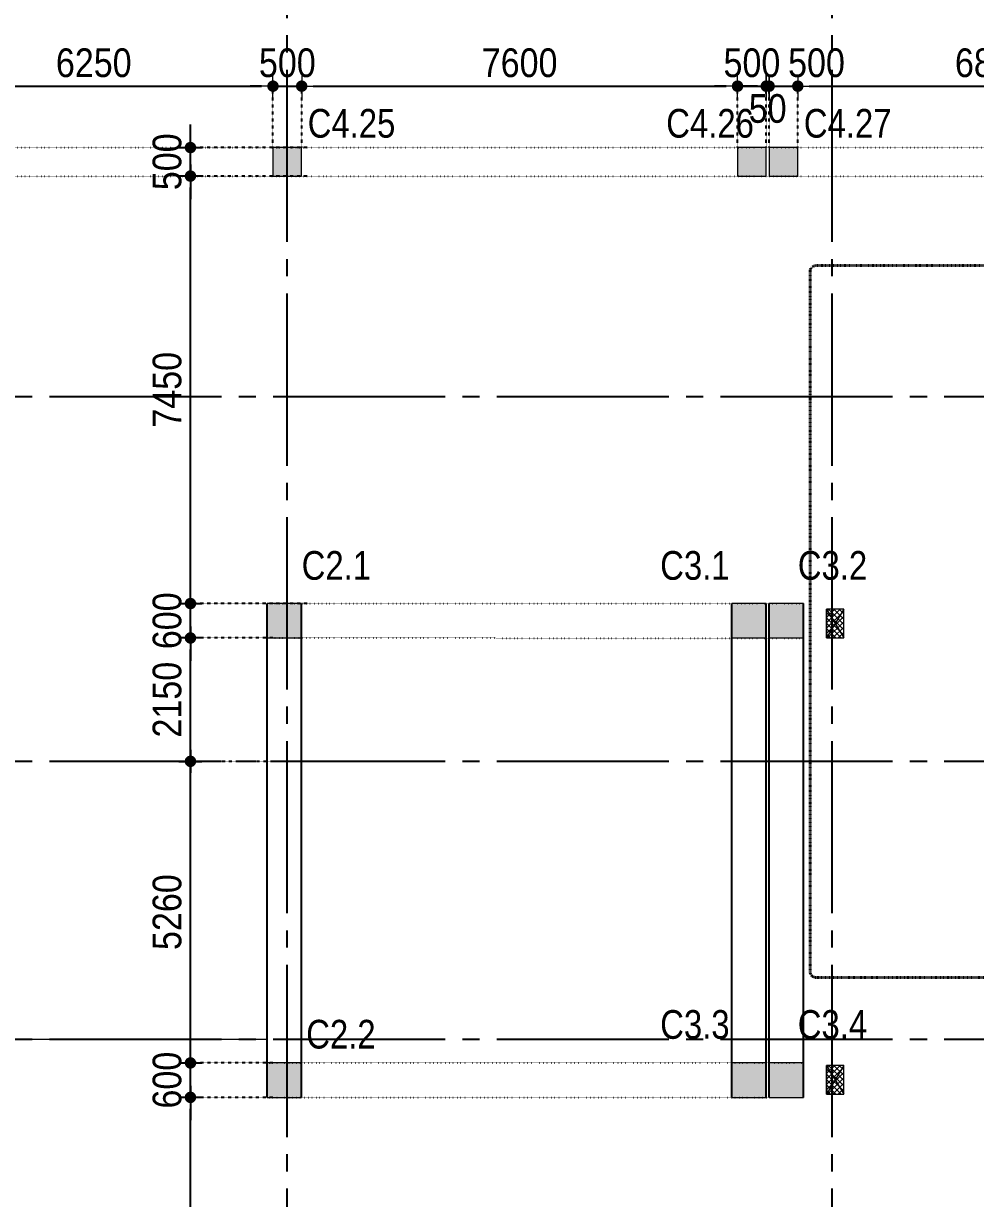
# Model space of a CAD drawing. Header units: millimetres. Extents: x -3973692 to -2843767, y 592734 to 838475.
# Drawn here: x -3891945 to -3875347, y 748262 to 768740 of the extents above; entities that cross this region are included whole.
import ezdxf
from ezdxf.enums import TextEntityAlignment as Align

# ---------------------------------------------------------------- set-up
doc = ezdxf.new("R2010")
doc.units = ezdxf.units.MM
doc.header["$MEASUREMENT"] = 0
doc.header["$PDMODE"] = 3
doc.header["$PDSIZE"] = -20
for name, pattern in [('CHG_XX_Luoi truc$0$MB_Luoi truc$0$Center101', [13, 10, -1, 1, -1]), ('DIVIDE2', [15.875, 6.35, -3.175, 0, -3.175, 0, -3.175]), ('DOT2', [0.125, 0, -0.125]), ('HIDDEN5', [2.8375, 1.25, -1.5875])]:
    doc.linetypes.add(name, pattern=pattern)
doc.layers.get('0').update_dxf_attribs({"lineweight": 9})
doc.layers.get('Defpoints').update_dxf_attribs({"color": 10, "lineweight": 0})
for name, color, linetype, lineweight in [("'S_General_Dim_1", 1, 'Continuous', 18), ("'S_General_Divide_3 Intermediate", 3, 'DIVIDE2', 40), ('CHG_XX_Cot_Ham 2$0$NS-Pier-H2', 150, 'Continuous', 13), ('KTH', 154, 'Continuous', 9), ('TEXT', 7, 'Continuous', 15)]:
    doc.layers.add(name, color=color, linetype=linetype, lineweight=lineweight)
for name, color, linetype, lineweight, plot in [('CHG_XX_Cot_Ham 2$0$NS-Column-H2', 90, 'Continuous', 13, False), ('CHG_XX_Cot_Ham 2$0$NS-Column-H2 @ 1', 90, 'Continuous', 13, False), ('CHG_XX_Cot_Ham 2$0$NS-Column-H2 @ 150 VP1', 90, 'Continuous', 13, False), ('CHG_XX_Cot_Ham 2$0$NS-Column-H2 @ 150 VP2', 90, 'Continuous', 13, False), ('CHG_XX_Cot_Ham 2$0$NS-Column-H2 @ 150 VP3', 90, 'Continuous', 13, False), ('CHG_XX_Cot_Ham 2$0$NS-Column-H2 @ 150 VP4', 90, 'Continuous', 13, False), ('CHG_XX_Cot_Ham 2$0$NS-Column-H2 @ 150 VP5', 90, 'Continuous', 13, False), ('CHG_XX_Cot_Ham 2$0$NS-Column-H2 @ 150 VP6', 90, 'Continuous', 13, False), ('CHG_XX_Cot_Ham 2$0$NS-Column-H2 @ 150 VP7', 90, 'Continuous', 13, False), ('CHG_XX_Cot_Ham 2$0$NS-Column-H2 @ 150 VP8', 90, 'Continuous', 13, False), ('CHG_XX_Cot_Ham 2$0$NS-Column-H2 @ 150 VP9', 90, 'Continuous', 13, False), ('CHG_XX_Cot_Ham 2$0$NS-Column-H2 @ 150 VPModel', 90, 'Continuous', 13, False)]:
    doc.layers.add(name, color=color, linetype=linetype, lineweight=lineweight, plot=plot)
for name, color, linetype in [('CHG_XX_Luoi truc$0$Grid', 34, 'Continuous'), ('CHG_XX_Luoi truc$0$Grid Line', 251, 'CHG_XX_Luoi truc$0$MB_Luoi truc$0$Center101'), ('dim', 1, 'Continuous')]:
    doc.layers.add(name, color=color, linetype=linetype)
doc.styles.add('arial', font='arial.ttf', dxfattribs={"width": 0.85})
doc.styles.add('CHG_XX_Luoi truc$0$MB_Luoi truc$0$Grid A-F$0$VNI-HelveCB', font='')
doc.styles.add('TTP-HelCon', font='')
doc.styles.get('CHG_XX_Luoi truc$0$MB_Luoi truc$0$Grid A-F$0$VNI-HelveCB').set_extended_font_data('VNI-Helve-Condense', bold=True)
doc.styles.get('TTP-HelCon').set_extended_font_data('VNI-Helve-Condense')
doc.dimstyles.new('200', dxfattribs={"dimscale": 200, "dimtxt": 2.5, "dimasz": 1, "dimexe": 0, "dimexo": 0, "dimgap": 0.75, "dimtad": 1, "dimdec": 0, "dimrnd": 10, "dimzin": 9, "dimdsep": 46, "dimtxsty": 'arial', "dimblk1": 'DIMDOT', "dimblk2": 'DIMDOT', "dimsah": 1, "dimcen": 2, "dimdle": 3, "dimclre": 8, "dimclrt": 2, "dimadec": 0, "dimazin": 0, "dimtfac": 1, "dimtdec": 0, "dimtix": 1, "dimtmove": 2, "dimatfit": 3, "dimldrblk": 'DIMPIJL', "dimfxl": 1, "dimtvp": 1.8, "dimtolj": 1, "dimtzin": 0, "dimarcsym": 0})

# ---------------------------------------------------------------- blocks, each defined once
blk = doc.blocks.new('*U3255')
at = {"layer": 'CHG_XX_Cot_Ham 2$0$NS-Column-H2 @ 1'}
h = blk.add_hatch(color=256, dxfattribs=at)
h.dxf.hatch_style = 1
h.paths.add_polyline_path([(-250, -250), (-250, 250), (250, 250), (250, -250)])
at = {"layer": 'CHG_XX_Cot_Ham 2$0$NS-Column-H2 @ 150 VP1'}
h = blk.add_hatch(color=256, dxfattribs=at)
h.dxf.hatch_style = 1
h.paths.add_polyline_path([(-250, -250), (-250, 250), (250, 250), (250, -250)])
at = {"layer": 'CHG_XX_Cot_Ham 2$0$NS-Column-H2 @ 150 VP2'}
h = blk.add_hatch(color=256, dxfattribs=at)
h.dxf.hatch_style = 1
h.paths.add_polyline_path([(-250, -250), (-250, 250), (250, 250), (250, -250)])
at = {"layer": 'CHG_XX_Cot_Ham 2$0$NS-Column-H2 @ 150 VP3'}
h = blk.add_hatch(color=256, dxfattribs=at)
h.dxf.hatch_style = 1
h.paths.add_polyline_path([(-250, -250), (-250, 250), (250, 250), (250, -250)])
at = {"layer": 'CHG_XX_Cot_Ham 2$0$NS-Column-H2 @ 150 VP4'}
h = blk.add_hatch(color=256, dxfattribs=at)
h.dxf.hatch_style = 1
h.paths.add_polyline_path([(-250, -250), (-250, 250), (250, 250), (250, -250)])
at = {"layer": 'CHG_XX_Cot_Ham 2$0$NS-Column-H2 @ 150 VP5'}
h = blk.add_hatch(color=256, dxfattribs=at)
h.dxf.hatch_style = 1
h.paths.add_polyline_path([(-250, -250), (-250, 250), (250, 250), (250, -250)])
at = {"layer": 'CHG_XX_Cot_Ham 2$0$NS-Column-H2 @ 150 VP6'}
h = blk.add_hatch(color=256, dxfattribs=at)
h.dxf.hatch_style = 1
h.paths.add_polyline_path([(-250, -250), (-250, 250), (250, 250), (250, -250)])
at = {"layer": 'CHG_XX_Cot_Ham 2$0$NS-Column-H2 @ 150 VP7'}
h = blk.add_hatch(color=256, dxfattribs=at)
h.dxf.hatch_style = 1
h.paths.add_polyline_path([(-250, -250), (-250, 250), (250, 250), (250, -250)])
at = {"layer": 'CHG_XX_Cot_Ham 2$0$NS-Column-H2 @ 150 VP8'}
h = blk.add_hatch(color=256, dxfattribs=at)
h.dxf.hatch_style = 1
h.paths.add_polyline_path([(-250, -250), (-250, 250), (250, 250), (250, -250)])
at = {"layer": 'CHG_XX_Cot_Ham 2$0$NS-Column-H2 @ 150 VP9'}
h = blk.add_hatch(color=256, dxfattribs=at)
h.dxf.hatch_style = 1
h.paths.add_polyline_path([(-250, -250), (-250, 250), (250, 250), (250, -250)])
at = {"layer": 'CHG_XX_Cot_Ham 2$0$NS-Column-H2 @ 150 VPModel'}
h = blk.add_hatch(color=256, dxfattribs=at)
h.dxf.hatch_style = 1
h.paths.add_polyline_path([(-250, -250), (-250, 250), (250, 250), (250, -250)])
blk = doc.blocks.new('CHG_XX_Cot_Ham 2$0$500x500')
at = {"layer": 'CHG_XX_Cot_Ham 2$0$NS-Column-H2'}
blk.add_lwpolyline([(250, -250), (250, 250), (-250, 250), (-250, -250)], close=True, dxfattribs=at)
blk.add_blockref('*U3255', (0, 0), dxfattribs=at)
blk = doc.blocks.new('*U3254')
at = {"layer": 'CHG_XX_Cot_Ham 2$0$NS-Column-H2 @ 1'}
h = blk.add_hatch(color=256, dxfattribs=at)
h.dxf.hatch_style = 1
h.paths.add_polyline_path([(-300, -300), (-300, 300), (300, 300), (300, -300)])
at = {"layer": 'CHG_XX_Cot_Ham 2$0$NS-Column-H2 @ 150 VP1'}
h = blk.add_hatch(color=256, dxfattribs=at)
h.dxf.hatch_style = 1
h.paths.add_polyline_path([(-300, -300), (-300, 300), (300, 300), (300, -300)])
at = {"layer": 'CHG_XX_Cot_Ham 2$0$NS-Column-H2 @ 150 VP2'}
h = blk.add_hatch(color=256, dxfattribs=at)
h.dxf.hatch_style = 1
h.paths.add_polyline_path([(-300, -300), (-300, 300), (300, 300), (300, -300)])
at = {"layer": 'CHG_XX_Cot_Ham 2$0$NS-Column-H2 @ 150 VP3'}
h = blk.add_hatch(color=256, dxfattribs=at)
h.dxf.hatch_style = 1
h.paths.add_polyline_path([(-300, -300), (-300, 300), (300, 300), (300, -300)])
at = {"layer": 'CHG_XX_Cot_Ham 2$0$NS-Column-H2 @ 150 VP4'}
h = blk.add_hatch(color=256, dxfattribs=at)
h.dxf.hatch_style = 1
h.paths.add_polyline_path([(-300, -300), (-300, 300), (300, 300), (300, -300)])
at = {"layer": 'CHG_XX_Cot_Ham 2$0$NS-Column-H2 @ 150 VP5'}
h = blk.add_hatch(color=256, dxfattribs=at)
h.dxf.hatch_style = 1
h.paths.add_polyline_path([(-300, -300), (-300, 300), (300, 300), (300, -300)])
at = {"layer": 'CHG_XX_Cot_Ham 2$0$NS-Column-H2 @ 150 VP6'}
h = blk.add_hatch(color=256, dxfattribs=at)
h.dxf.hatch_style = 1
h.paths.add_polyline_path([(-300, -300), (-300, 300), (300, 300), (300, -300)])
at = {"layer": 'CHG_XX_Cot_Ham 2$0$NS-Column-H2 @ 150 VP7'}
h = blk.add_hatch(color=256, dxfattribs=at)
h.dxf.hatch_style = 1
h.paths.add_polyline_path([(-300, -300), (-300, 300), (300, 300), (300, -300)])
at = {"layer": 'CHG_XX_Cot_Ham 2$0$NS-Column-H2 @ 150 VP8'}
h = blk.add_hatch(color=256, dxfattribs=at)
h.dxf.hatch_style = 1
h.paths.add_polyline_path([(-300, -300), (-300, 300), (300, 300), (300, -300)])
at = {"layer": 'CHG_XX_Cot_Ham 2$0$NS-Column-H2 @ 150 VP9'}
h = blk.add_hatch(color=256, dxfattribs=at)
h.dxf.hatch_style = 1
h.paths.add_polyline_path([(-300, -300), (-300, 300), (300, 300), (300, -300)])
at = {"layer": 'CHG_XX_Cot_Ham 2$0$NS-Column-H2 @ 150 VPModel'}
h = blk.add_hatch(color=256, dxfattribs=at)
h.dxf.hatch_style = 1
h.paths.add_polyline_path([(-300, -300), (-300, 300), (300, 300), (300, -300)])
blk = doc.blocks.new('CHG_XX_Cot_Ham 2$0$HoBoi_C600x600')
at = {"layer": 'CHG_XX_Cot_Ham 2$0$NS-Column-H2'}
blk.add_lwpolyline([(300, -300), (300, 300), (-300, 300), (-300, -300)], close=True, dxfattribs=at)
blk.add_blockref('*U3254', (0, 0), dxfattribs=at)
blk = doc.blocks.new('*U2841')
at = {"layer": 'CHG_XX_Luoi truc$0$Grid Line'}
blk.add_line((0, 0), (0, 608), dxfattribs=at)
at = {"layer": 'CHG_XX_Luoi truc$0$Grid', "lineweight": -2, "style": 'CHG_XX_Luoi truc$0$MB_Luoi truc$0$Grid A-F$0$VNI-HelveCB'}
for tag, p in [('GRIDSUB', (0, 617)), ('GRID', (0, -9))]:
    blk.add_attdef(tag, text='', height=5, dxfattribs=at).set_placement(p, align=Align.MIDDLE)
blk = doc.blocks.new('*U2846')
at = {"layer": 'CHG_XX_Luoi truc$0$Grid Line'}
blk.add_line((0, 0), (0, 608), dxfattribs=at)
at = {"layer": 'CHG_XX_Luoi truc$0$Grid', "lineweight": -2, "style": 'CHG_XX_Luoi truc$0$MB_Luoi truc$0$Grid A-F$0$VNI-HelveCB'}
for tag, p in [('GRIDSUB', (0, 617)), ('GRID', (0, -9))]:
    blk.add_attdef(tag, text='', height=5, dxfattribs=at).set_placement(p, align=Align.MIDDLE)
blk = doc.blocks.new('*U2843')
at = {"layer": 'CHG_XX_Luoi truc$0$Grid Line'}
blk.add_line((0, 0), (0, 438), dxfattribs=at)
at = {"layer": 'CHG_XX_Luoi truc$0$Grid', "lineweight": -2, "style": 'CHG_XX_Luoi truc$0$MB_Luoi truc$0$Grid A-F$0$VNI-HelveCB'}
for tag, p in [('GRIDSUB', (0, 447)), ('GRID', (0, -9))]:
    blk.add_attdef(tag, text='', height=5, dxfattribs=at).set_placement(p, align=Align.MIDDLE)
blk = doc.blocks.new('CHG_XX_Luoi truc')
at = {"layer": 'CHG_XX_Luoi truc$0$Grid', "xscale": 300, "yscale": 300, "zscale": 300}
for name, p in [('*U2846', (61150, -12747)), ('*U2841', (70650, -12747))]:
    blk.add_blockref(name, p, dxfattribs=at)
at = {"layer": 'CHG_XX_Luoi truc$0$Grid', "xscale": 300.0000000000013, "yscale": 300.0000000000013, "zscale": 300.0000000000013, "rotation": 90}
for p in [(110703, 152250), (110703, 145900), (110703, 141050)]:
    blk.add_blockref('*U2843', p, dxfattribs=at)
blk = doc.blocks.new('CHG_XX_Cot_Ham 2')
at = {"layer": 'CHG_XX_Cot_Ham 2$0$NS-Column-H2'}
h = blk.add_hatch(dxfattribs=at)
h.set_pattern_fill('ANSI37', color=256, scale=20.833333, angle=270, style=0)
h.set_pattern_definition([(315, (-339307.24, -90764.444), (46.772167, 46.772167), []), (45, (-339307.24, -90764.444), (-46.772167, 46.772167), [])])
h.paths.add_polyline_path([(70550, 148050.4), (70550, 148550.5), (70850, 148550.5), (70850, 148050.4)])
h = blk.add_hatch(dxfattribs=at)
h.set_pattern_fill('ANSI37', color=256, scale=20.833333, angle=270, style=0)
h.set_pattern_definition([(315, (-339307.24, -98714.44), (46.772167, 46.772167), []), (45, (-339307.24, -98714.44), (-46.772167, 46.772167), [])])
h.paths.add_polyline_path([(70550, 140100.4), (70550, 140600.5), (70850, 140600.5), (70850, 140100.4)])
at = {"layer": 'CHG_XX_Cot_Ham 2$0$NS-Pier-H2'}
h = blk.add_hatch(color=256, dxfattribs=at)
h.dxf.hatch_style = 1
h.paths.add_polyline_path([(99639.2, 163400), (-10900, 163400), (-10900, 85450), (-300, 85450), (-300, 84050), (32350, 84050), (32350, -9000), (103575.5, -9000), (106050, -6022), (106050, 158254.3)])
h.paths.add_polyline_path([(99533.7, 163100), (105750, 158110.4), (105750, 90450), (105650, 90450), (105750, 90450), (105750, 13850), (105750, 13722.3), (105750, -5913.6), (103434.7, -8700), (93599.8, -8700), (93299.8, -8700), (32650, -8700), (32650, 84350), (0, 84350), (0, 85750), (-10600, 85750), (-10600, 163100), (93600, 163100)], flags=16)
at = {"layer": 'CHG_XX_Cot_Ham 2$0$NS-Column-H2'}
for points in [[(70850, 148550.5), (70550, 148550.5), (70550, 148050.5), (70850, 148050.5), (70850, 148550.5), (70550, 148050.5), (70550, 148550.5), (70850, 148050.5)], [(70850, 140600.5), (70550, 140600.5), (70550, 140100.5), (70850, 140100.5), (70850, 140600.5), (70550, 140100.5), (70550, 140600.5), (70850, 140100.5)]]:
    blk.add_lwpolyline(points, dxfattribs=at)
for name, p in [('CHG_XX_Cot_Ham 2$0$500x500', (61150, 156350)), ('CHG_XX_Cot_Ham 2$0$500x500', (69250, 156350)), ('CHG_XX_Cot_Ham 2$0$500x500', (69800, 156350)), ('CHG_XX_Cot_Ham 2$0$HoBoi_C600x600', (61100, 148350)), ('CHG_XX_Cot_Ham 2$0$HoBoi_C600x600', (69200, 148350)), ('CHG_XX_Cot_Ham 2$0$HoBoi_C600x600', (69850, 148350)), ('CHG_XX_Cot_Ham 2$0$HoBoi_C600x600', (61100, 140344.1)), ('CHG_XX_Cot_Ham 2$0$HoBoi_C600x600', (69200, 140344.1)), ('CHG_XX_Cot_Ham 2$0$HoBoi_C600x600', (69850, 140344.1))]:
    blk.add_blockref(name, p, dxfattribs=at)
at = {"layer": 'CHG_XX_Cot_Ham 2$0$NS-Pier-H2'}
blk.add_blockref('CHG_XX_Luoi truc', (0, 0), dxfattribs=at)
blk = doc.blocks.new('PODIUM')
at = {"layer": 'TEXT', "color": 6, "style": 'TTP-HelCon'}
for s, p in [('C4.25', (-15941, 90625)), ('C4.26', (-9690, 90625)), ('C4.27', (-7291, 90625)), ('C2.1', (-16046, 82920)), ('C3.1', (-9795, 82920)), ('C3.2', (-7396, 82920)), ('C3.3', (-9795, 74920)), ('C3.4', (-7397, 74920)), ('C2.2', (-15967, 74750))]:
    blk.add_text(s, height=500, dxfattribs=at).set_placement(p)
blk = doc.blocks.new('DIMDOT')
for p, q in [((1, 0), (-1, 0)), ((0, -1), (0, 1))]:
    blk.add_line(p, q)
at = {"const_width": 0.5}
blk.add_lwpolyline([(-0.25, 0, 1), (0.25, 0, 1)], format="xyb", close=True, dxfattribs=at)
blk = doc.blocks.new('*D2449')
at = {"layer": "'S_General_Dim_1", "color": 8, "linetype": 'HIDDEN5', "lineweight": -2, "transparency": 16777216}
for p, q in [((-3893845, 766581), (-3893845, 767648)), ((-3887595, 766581), (-3887595, 767648))]:
    blk.add_line(p, q, dxfattribs=at)
at = {"layer": "'S_General_Dim_1", "color": 0, "lineweight": -2, "transparency": 16777216}
blk.add_line((-3893645, 767648), (-3887795, 767648), dxfattribs=at)
at = {"layer": 'Defpoints', "color": 0, "transparency": 16777216}
for p in [(-3887595, 767648), (-3893845, 766581), (-3887595, 766581)]:
    blk.add_point(p, dxfattribs=at)
at = {"layer": "'S_General_Dim_1", "color": 0, "lineweight": -2, "transparency": 16777216, "xscale": 200, "yscale": 200, "zscale": 200, "rotation": 180}
blk.add_blockref('DIMDOT', (-3893845, 767648), dxfattribs=at)
at = {"layer": "'S_General_Dim_1", "color": 0, "lineweight": -2, "transparency": 16777216, "xscale": 200, "yscale": 200, "zscale": 200}
blk.add_blockref('DIMDOT', (-3887595, 767648), dxfattribs=at)
at = {"layer": "'S_General_Dim_1", "color": 2, "transparency": 16777216, "insert": (-3890720, 768053), "char_height": 500, "attachment_point": 5, "style": 'arial'}
blk.add_mtext('\\A1;6250', dxfattribs=at)
blk = doc.blocks.new('DIMPIJL')
at = {"linetype": 'ByBlock'}
blk.add_solid([(-2.5, 0.42), (-2.5, -0.42), (0, 0)], dxfattribs=at)
blk = doc.blocks.new('*D2450')
at = {"layer": "'S_General_Dim_1", "color": 0, "lineweight": -2, "transparency": 16777216}
for p, q in [((-3887795, 767648), (-3887995, 767648)), ((-3887595, 767648), (-3887095, 767648)), ((-3886895, 767648), (-3886695, 767648))]:
    blk.add_line(p, q, dxfattribs=at)
at = {"layer": "'S_General_Dim_1", "color": 8, "linetype": 'HIDDEN5', "lineweight": -2, "transparency": 16777216}
for p, q in [((-3887595, 766581), (-3887595, 767648)), ((-3887095, 766581), (-3887095, 767648))]:
    blk.add_line(p, q, dxfattribs=at)
at = {"layer": 'Defpoints', "color": 0, "transparency": 16777216}
for p in [(-3887095, 767648), (-3887595, 766581), (-3887095, 766581)]:
    blk.add_point(p, dxfattribs=at)
at = {"layer": "'S_General_Dim_1", "color": 0, "lineweight": -2, "transparency": 16777216, "xscale": 200, "yscale": 200, "zscale": 200}
blk.add_blockref('DIMDOT', (-3887595, 767648), dxfattribs=at)
at = {"layer": "'S_General_Dim_1", "color": 0, "lineweight": -2, "transparency": 16777216, "xscale": 200, "yscale": 200, "zscale": 200, "rotation": 180}
blk.add_blockref('DIMDOT', (-3887095, 767648), dxfattribs=at)
at = {"layer": "'S_General_Dim_1", "color": 2, "transparency": 16777216, "insert": (-3887345, 768053), "char_height": 500, "attachment_point": 5, "style": 'arial'}
blk.add_mtext('\\A1;500', dxfattribs=at)
blk = doc.blocks.new('*D2451')
at = {"layer": "'S_General_Dim_1", "color": 8, "linetype": 'HIDDEN5', "lineweight": -2, "transparency": 16777216}
for p, q in [((-3887095, 766581), (-3887095, 767648)), ((-3879495, 766581), (-3879495, 767648))]:
    blk.add_line(p, q, dxfattribs=at)
at = {"layer": "'S_General_Dim_1", "color": 0, "lineweight": -2, "transparency": 16777216}
blk.add_line((-3886895, 767648), (-3879695, 767648), dxfattribs=at)
at = {"layer": 'Defpoints', "color": 0, "transparency": 16777216}
for p in [(-3879495, 767648), (-3887095, 766581), (-3879495, 766581)]:
    blk.add_point(p, dxfattribs=at)
at = {"layer": "'S_General_Dim_1", "color": 0, "lineweight": -2, "transparency": 16777216, "xscale": 200, "yscale": 200, "zscale": 200, "rotation": 180}
blk.add_blockref('DIMDOT', (-3887095, 767648), dxfattribs=at)
at = {"layer": "'S_General_Dim_1", "color": 0, "lineweight": -2, "transparency": 16777216, "xscale": 200, "yscale": 200, "zscale": 200}
blk.add_blockref('DIMDOT', (-3879495, 767648), dxfattribs=at)
at = {"layer": "'S_General_Dim_1", "color": 2, "transparency": 16777216, "insert": (-3883295, 768053), "char_height": 500, "attachment_point": 5, "style": 'arial'}
blk.add_mtext('\\A1;7600', dxfattribs=at)
blk = doc.blocks.new('*D2452')
at = {"layer": "'S_General_Dim_1", "color": 0, "lineweight": -2, "transparency": 16777216}
for p, q in [((-3879695, 767648), (-3879895, 767648)), ((-3879495, 767648), (-3878995, 767648)), ((-3878795, 767648), (-3878595, 767648))]:
    blk.add_line(p, q, dxfattribs=at)
at = {"layer": "'S_General_Dim_1", "color": 8, "linetype": 'HIDDEN5', "lineweight": -2, "transparency": 16777216}
for p, q in [((-3879495, 766581), (-3879495, 767648)), ((-3878995, 766581), (-3878995, 767648))]:
    blk.add_line(p, q, dxfattribs=at)
at = {"layer": 'Defpoints', "color": 0, "transparency": 16777216}
for p in [(-3878995, 767648), (-3879495, 766581), (-3878995, 766581)]:
    blk.add_point(p, dxfattribs=at)
at = {"layer": "'S_General_Dim_1", "color": 0, "lineweight": -2, "transparency": 16777216, "xscale": 200, "yscale": 200, "zscale": 200}
blk.add_blockref('DIMDOT', (-3879495, 767648), dxfattribs=at)
at = {"layer": "'S_General_Dim_1", "color": 0, "lineweight": -2, "transparency": 16777216, "xscale": 200, "yscale": 200, "zscale": 200, "rotation": 180}
blk.add_blockref('DIMDOT', (-3878995, 767648), dxfattribs=at)
at = {"layer": "'S_General_Dim_1", "color": 2, "transparency": 16777216, "insert": (-3879245, 768053), "char_height": 500, "attachment_point": 5, "style": 'arial'}
blk.add_mtext('\\A1;500', dxfattribs=at)
blk = doc.blocks.new('*D2453')
at = {"layer": "'S_General_Dim_1", "color": 0, "lineweight": -2, "transparency": 16777216}
for p, q in [((-3879195, 767648), (-3879395, 767648)), ((-3878995, 767648), (-3878945, 767648)), ((-3878745, 767648), (-3878545, 767648))]:
    blk.add_line(p, q, dxfattribs=at)
at = {"layer": "'S_General_Dim_1", "color": 8, "linetype": 'HIDDEN5', "lineweight": -2, "transparency": 16777216}
for p, q in [((-3878995, 766581), (-3878995, 767648)), ((-3878945, 766581), (-3878945, 767648))]:
    blk.add_line(p, q, dxfattribs=at)
at = {"layer": 'Defpoints', "color": 0, "transparency": 16777216}
for p in [(-3878945, 767648), (-3878995, 766581), (-3878945, 766581)]:
    blk.add_point(p, dxfattribs=at)
at = {"layer": "'S_General_Dim_1", "color": 0, "lineweight": -2, "transparency": 16777216, "xscale": 200, "yscale": 200, "zscale": 200}
blk.add_blockref('DIMDOT', (-3878995, 767648), dxfattribs=at)
at = {"layer": "'S_General_Dim_1", "color": 0, "lineweight": -2, "transparency": 16777216, "xscale": 200, "yscale": 200, "zscale": 200, "rotation": 180}
blk.add_blockref('DIMDOT', (-3878945, 767648), dxfattribs=at)
at = {"layer": "'S_General_Dim_1", "color": 2, "transparency": 16777216, "insert": (-3878970, 767256), "char_height": 500, "attachment_point": 5, "style": 'arial'}
blk.add_mtext('\\A1;50', dxfattribs=at)
blk = doc.blocks.new('*D2454')
at = {"layer": "'S_General_Dim_1", "color": 0, "lineweight": -2, "transparency": 16777216}
for p, q in [((-3879145, 767648), (-3879345, 767648)), ((-3878945, 767648), (-3878445, 767648)), ((-3878245, 767648), (-3878045, 767648))]:
    blk.add_line(p, q, dxfattribs=at)
at = {"layer": "'S_General_Dim_1", "color": 8, "linetype": 'HIDDEN5', "lineweight": -2, "transparency": 16777216}
for p, q in [((-3878945, 766581), (-3878945, 767648)), ((-3878445, 766581), (-3878445, 767648))]:
    blk.add_line(p, q, dxfattribs=at)
at = {"layer": 'Defpoints', "color": 0, "transparency": 16777216}
for p in [(-3878445, 767648), (-3878945, 766581), (-3878445, 766581)]:
    blk.add_point(p, dxfattribs=at)
at = {"layer": "'S_General_Dim_1", "color": 0, "lineweight": -2, "transparency": 16777216, "xscale": 200, "yscale": 200, "zscale": 200}
blk.add_blockref('DIMDOT', (-3878945, 767648), dxfattribs=at)
at = {"layer": "'S_General_Dim_1", "color": 0, "lineweight": -2, "transparency": 16777216, "xscale": 200, "yscale": 200, "zscale": 200, "rotation": 180}
blk.add_blockref('DIMDOT', (-3878445, 767648), dxfattribs=at)
at = {"layer": "'S_General_Dim_1", "color": 2, "transparency": 16777216, "insert": (-3878119, 768053), "char_height": 500, "attachment_point": 5, "style": 'arial'}
blk.add_mtext('\\A1;500', dxfattribs=at)
blk = doc.blocks.new('*D2481')
at = {"layer": "'S_General_Dim_1", "color": 8, "linetype": 'HIDDEN5', "lineweight": -2, "transparency": 16777216}
for p, q in [((-3878445, 766581), (-3878445, 767648)), ((-3871645, 766578), (-3871645, 767648))]:
    blk.add_line(p, q, dxfattribs=at)
at = {"layer": "'S_General_Dim_1", "color": 0, "lineweight": -2, "transparency": 16777216}
blk.add_line((-3878245, 767648), (-3871845, 767648), dxfattribs=at)
at = {"layer": 'Defpoints', "color": 0, "transparency": 16777216}
for p in [(-3871645, 767648), (-3878445, 766581), (-3871645, 766578)]:
    blk.add_point(p, dxfattribs=at)
at = {"layer": "'S_General_Dim_1", "color": 0, "lineweight": -2, "transparency": 16777216, "xscale": 200, "yscale": 200, "zscale": 200, "rotation": 180}
blk.add_blockref('DIMDOT', (-3878445, 767648), dxfattribs=at)
at = {"layer": "'S_General_Dim_1", "color": 0, "lineweight": -2, "transparency": 16777216, "xscale": 200, "yscale": 200, "zscale": 200}
blk.add_blockref('DIMDOT', (-3871645, 767648), dxfattribs=at)
at = {"layer": "'S_General_Dim_1", "color": 2, "transparency": 16777216, "insert": (-3875045, 768053), "char_height": 500, "attachment_point": 5, "style": 'arial'}
blk.add_mtext('\\A1;6800', dxfattribs=at)
blk = doc.blocks.new('*D2492')
at = {"layer": 'Defpoints', "color": 0, "transparency": 16777216}
for p in [(-3889034, 750025), (-3887595, 750025), (-3887695, 742581)]:
    blk.add_point(p, dxfattribs=at)
at = {"layer": 'dim', "color": 8, "linetype": 'HIDDEN5', "lineweight": -2, "transparency": 16777216}
for p, q in [((-3887595, 750025), (-3889034, 750025)), ((-3887695, 742581), (-3889034, 742581))]:
    blk.add_line(p, q, dxfattribs=at)
at = {"layer": 'dim', "color": 0, "lineweight": -2, "transparency": 16777216}
blk.add_line((-3889034, 742781), (-3889034, 749825), dxfattribs=at)
at = {"layer": 'dim', "color": 0, "lineweight": -2, "transparency": 16777216, "xscale": 200, "yscale": 200, "zscale": 200}
for p, rotation in [((-3889034, 750025), 90), ((-3889034, 742581), 270)]:
    blk.add_blockref('DIMDOT', p, dxfattribs=dict(at, rotation=rotation))
at = {"layer": 'dim', "color": 2, "transparency": 16777216, "insert": (-3889440, 746303), "char_height": 500, "attachment_point": 5, "rotation": 90, "style": 'arial'}
blk.add_mtext('\\A1;7440', dxfattribs=at)
blk = doc.blocks.new('*D2493')
at = {"layer": 'Defpoints', "color": 0, "transparency": 16777216}
for p in [(-3889034, 750625), (-3887595, 750625), (-3887595, 750025)]:
    blk.add_point(p, dxfattribs=at)
at = {"layer": 'dim', "color": 0, "lineweight": -2, "transparency": 16777216}
for p, q in [((-3889034, 750825), (-3889034, 751025)), ((-3889034, 750025), (-3889034, 750625)), ((-3889034, 749825), (-3889034, 749625))]:
    blk.add_line(p, q, dxfattribs=at)
at = {"layer": 'dim', "color": 8, "linetype": 'HIDDEN5', "lineweight": -2, "transparency": 16777216}
for p, q in [((-3887595, 750625), (-3889034, 750625)), ((-3887595, 750025), (-3889034, 750025))]:
    blk.add_line(p, q, dxfattribs=at)
at = {"layer": 'dim', "color": 0, "lineweight": -2, "transparency": 16777216, "xscale": 200, "yscale": 200, "zscale": 200}
for p, rotation in [((-3889034, 750625), 270), ((-3889034, 750025), 90)]:
    blk.add_blockref('DIMDOT', p, dxfattribs=dict(at, rotation=rotation))
at = {"layer": 'dim', "color": 2, "transparency": 16777216, "insert": (-3889440, 750325), "char_height": 500, "attachment_point": 5, "rotation": 90, "style": 'arial'}
blk.add_mtext('\\A1;600', dxfattribs=at)
blk = doc.blocks.new('*D2494')
at = {"layer": 'Defpoints', "color": 0, "transparency": 16777216}
for p in [(-3889034, 755881), (-3887345, 755881), (-3887595, 750625)]:
    blk.add_point(p, dxfattribs=at)
at = {"layer": 'dim', "color": 8, "linetype": 'HIDDEN5', "lineweight": -2, "transparency": 16777216}
for p, q in [((-3887345, 755881), (-3889034, 755881)), ((-3887595, 750625), (-3889034, 750625))]:
    blk.add_line(p, q, dxfattribs=at)
at = {"layer": 'dim', "color": 0, "lineweight": -2, "transparency": 16777216}
blk.add_line((-3889034, 750825), (-3889034, 755681), dxfattribs=at)
at = {"layer": 'dim', "color": 0, "lineweight": -2, "transparency": 16777216, "xscale": 200, "yscale": 200, "zscale": 200}
for p, rotation in [((-3889034, 755881), 90), ((-3889034, 750625), 270)]:
    blk.add_blockref('DIMDOT', p, dxfattribs=dict(at, rotation=rotation))
at = {"layer": 'dim', "color": 2, "transparency": 16777216, "insert": (-3889440, 753253), "char_height": 500, "attachment_point": 5, "rotation": 90, "style": 'arial'}
blk.add_mtext('\\A1;5260', dxfattribs=at)
blk = doc.blocks.new('*D2495')
at = {"layer": 'Defpoints', "color": 0, "transparency": 16777216}
for p in [(-3889034, 758031), (-3887595, 758031), (-3887345, 755881)]:
    blk.add_point(p, dxfattribs=at)
at = {"layer": 'dim', "color": 8, "linetype": 'HIDDEN5', "lineweight": -2, "transparency": 16777216}
for p, q in [((-3887595, 758031), (-3889034, 758031)), ((-3887345, 755881), (-3889034, 755881))]:
    blk.add_line(p, q, dxfattribs=at)
at = {"layer": 'dim', "color": 0, "lineweight": -2, "transparency": 16777216}
blk.add_line((-3889034, 756081), (-3889034, 757831), dxfattribs=at)
at = {"layer": 'dim', "color": 0, "lineweight": -2, "transparency": 16777216, "xscale": 200, "yscale": 200, "zscale": 200}
for p, rotation in [((-3889034, 758031), 90), ((-3889034, 755881), 270)]:
    blk.add_blockref('DIMDOT', p, dxfattribs=dict(at, rotation=rotation))
at = {"layer": 'dim', "color": 2, "transparency": 16777216, "insert": (-3889440, 756956), "char_height": 500, "attachment_point": 5, "rotation": 90, "style": 'arial'}
blk.add_mtext('\\A1;2150', dxfattribs=at)
blk = doc.blocks.new('*D2496')
at = {"layer": 'Defpoints', "color": 0, "transparency": 16777216}
for p in [(-3889034, 758631), (-3887595, 758631), (-3887595, 758031)]:
    blk.add_point(p, dxfattribs=at)
at = {"layer": 'dim', "color": 0, "lineweight": -2, "transparency": 16777216}
for p, q in [((-3889034, 758831), (-3889034, 759031)), ((-3889034, 758031), (-3889034, 758631)), ((-3889034, 757831), (-3889034, 757631))]:
    blk.add_line(p, q, dxfattribs=at)
at = {"layer": 'dim', "color": 8, "linetype": 'HIDDEN5', "lineweight": -2, "transparency": 16777216}
for p, q in [((-3887595, 758631), (-3889034, 758631)), ((-3887595, 758031), (-3889034, 758031))]:
    blk.add_line(p, q, dxfattribs=at)
at = {"layer": 'dim', "color": 0, "lineweight": -2, "transparency": 16777216, "xscale": 200, "yscale": 200, "zscale": 200}
for p, rotation in [((-3889034, 758631), 270), ((-3889034, 758031), 90)]:
    blk.add_blockref('DIMDOT', p, dxfattribs=dict(at, rotation=rotation))
at = {"layer": 'dim', "color": 2, "transparency": 16777216, "insert": (-3889440, 758331), "char_height": 500, "attachment_point": 5, "rotation": 90, "style": 'arial'}
blk.add_mtext('\\A1;600', dxfattribs=at)
blk = doc.blocks.new('*D2671')
at = {"layer": 'Defpoints', "color": 0, "transparency": 16777216}
for p in [(-3889034, 766081), (-3886934, 766081), (-3886934, 758631)]:
    blk.add_point(p, dxfattribs=at)
at = {"layer": 'dim', "color": 8, "linetype": 'HIDDEN5', "lineweight": -2, "transparency": 16777216}
for p, q in [((-3886934, 766081), (-3889034, 766081)), ((-3886934, 758631), (-3889034, 758631))]:
    blk.add_line(p, q, dxfattribs=at)
at = {"layer": 'dim', "color": 0, "lineweight": -2, "transparency": 16777216}
blk.add_line((-3889034, 758831), (-3889034, 765881), dxfattribs=at)
at = {"layer": 'dim', "color": 0, "lineweight": -2, "transparency": 16777216, "xscale": 200, "yscale": 200, "zscale": 200}
for p, rotation in [((-3889034, 766081), 90), ((-3889034, 758631), 270)]:
    blk.add_blockref('DIMDOT', p, dxfattribs=dict(at, rotation=rotation))
at = {"layer": 'dim', "color": 2, "transparency": 16777216, "insert": (-3889440, 762356), "char_height": 500, "attachment_point": 5, "rotation": 90, "style": 'arial'}
blk.add_mtext('\\A1;7450', dxfattribs=at)
blk = doc.blocks.new('*D2672')
at = {"layer": 'Defpoints', "color": 0, "transparency": 16777216}
for p in [(-3889034, 766578), (-3886934, 766578), (-3886934, 766081)]:
    blk.add_point(p, dxfattribs=at)
at = {"layer": 'dim', "color": 0, "lineweight": -2, "transparency": 16777216}
for p, q in [((-3889034, 766778), (-3889034, 766978)), ((-3889034, 766081), (-3889034, 766578)), ((-3889034, 765881), (-3889034, 765681))]:
    blk.add_line(p, q, dxfattribs=at)
at = {"layer": 'dim', "color": 8, "linetype": 'HIDDEN5', "lineweight": -2, "transparency": 16777216}
for p, q in [((-3886934, 766578), (-3889034, 766578)), ((-3886934, 766081), (-3889034, 766081))]:
    blk.add_line(p, q, dxfattribs=at)
at = {"layer": 'dim', "color": 0, "lineweight": -2, "transparency": 16777216, "xscale": 200, "yscale": 200, "zscale": 200}
for p, rotation in [((-3889034, 766578), 270), ((-3889034, 766081), 90)]:
    blk.add_blockref('DIMDOT', p, dxfattribs=dict(at, rotation=rotation))
at = {"layer": 'dim', "color": 2, "transparency": 16777216, "insert": (-3889440, 766330), "char_height": 500, "attachment_point": 5, "rotation": 90, "style": 'arial'}
blk.add_mtext('\\A1;500', dxfattribs=at)

msp = doc.modelspace()

# ---------------------------------------------------------------- linework, layer by layer
at = {"layer": "'S_General_Divide_3 Intermediate"}
msp.add_lwpolyline([(-3870784.1, 764520.5), (-3878131.2, 764520.5, 0.4142136), (-3878231.2, 764420.5), (-3878231.2, 752213.8, 0.4142136), (-3878131.2, 752113.8), (-3870970.5, 752113.8, 0.4142136), (-3870870.5, 752213.8), (-3870870.5, 753044.9, 0.4142136), (-3870970.5, 753144.9), (-3873647.3, 753144.9, -0.4142136), (-3873747.3, 753244.9), (-3873747.3, 763538.8, -0.4142136), (-3873647.3, 763638.8), (-3870784.1, 763638.8, 0.4142136), (-3870684.1, 763738.8), (-3870684.1, 764420.5, 0.4142136)], format="xyb", close=True, dxfattribs=at)
at = {"layer": 'dim', "linetype": 'DOT2', "ltscale": 10}
for p, q in [((-3952045.2, 766578.9), (-3850468, 766578.1)), ((-3952045.2, 766078.9), (-3850468, 766078.1)), ((-3887595.2, 758631), (-3878345.2, 758630.2)), ((-3887595.2, 758031), (-3878352.2, 758030.2)), ((-3887695.3, 750625.1), (-3878345.1, 750624.3)), ((-3887695.3, 750025.1), (-3878945.3, 750024.3))]:
    msp.add_line(p, q, dxfattribs=at)
at = {"layer": 'dim'}
for p, q in [((-3887695.3, 750025.1), (-3887695.3, 758631)), ((-3887095.3, 750025.1), (-3887095.3, 758631)), ((-3879595.2, 750025.1), (-3879595.2, 758631)), ((-3878995.3, 750025.1), (-3878995.3, 758631)), ((-3878945.3, 750024.3), (-3878945.3, 758631)), ((-3878345.2, 750025.1), (-3878344.4, 758630.2))]:
    msp.add_line(p, q, dxfattribs=at)
at = {"layer": 'KTH'}
msp.add_line((-3887695.3, 751031), (-3891845.1, 751031), dxfattribs=at)

# ---------------------------------------------------------------- block references
at = {"layer": "'S_General_Divide_3 Intermediate"}
msp.add_blockref('CHG_XX_Cot_Ham 2', (-3948495.2, 609981), dxfattribs=at)
at = {"layer": 'TEXT'}
msp.add_blockref('PODIUM', (-3871048.8, 676125.7), dxfattribs=at)

# ---------------------------------------------------------------- dimensions: what is measured, and where the dimension line sits
at = {"layer": "'S_General_Dim_1"}
for base, p1, p2, picture, middle in [((-3887595.2, 767648), (-3893845.2, 766581), (-3887595.2, 766581), '*D2449', (-3890720.2, 768053.3)), ((-3887095.2, 767648), (-3887595.2, 766581), (-3887095.2, 766581), '*D2450', (-3887345.2, 768053.3)), ((-3879495.2, 767648), (-3887095.2, 766581), (-3879495.2, 766581), '*D2451', (-3883295.2, 768053.3)), ((-3878995.2, 767648), (-3879495.2, 766581), (-3878995.2, 766581), '*D2452', (-3879245.2, 768053.3)), ((-3871645.2, 767648), (-3878445.2, 766581), (-3871645.2, 766578.3), '*D2481', (-3875045.2, 768053.3))]:
    dim = msp.add_linear_dim(base=base, p1=p1, p2=p2, dimstyle='200', dxfattribs=at)
    dim.commit()
    dim.dimension.update_dxf_attribs({"geometry": picture, "text_midpoint": middle})
for base, p1, p2, picture, middle in [((-3878445.2, 767648), (-3878945.2, 766581), (-3878445.2, 766581), '*D2454', (-3878118.6, 768053.3)), ((-3878945.2, 767648), (-3878995.2, 766581), (-3878945.2, 766581), '*D2453', (-3878970.2, 767255.8))]:
    dim = msp.add_linear_dim(base=base, p1=p1, p2=p2, dimstyle='200', dxfattribs=at)
    dim.commit()
    dim.dimension.update_dxf_attribs({"geometry": picture, "text_midpoint": middle, "dimtype": 160})
at = {"layer": 'dim'}
for base, p1, p2, picture, middle in [((-3889034.3, 766578.4), (-3886934.3, 766081), (-3886934.3, 766578.4), '*D2672', (-3889439.6, 766329.7)), ((-3889034.3, 766081), (-3886934.3, 758631), (-3886934.3, 766081), '*D2671', (-3889439.6, 762356)), ((-3889034.3, 758631), (-3887595.3, 758031), (-3887595.3, 758631), '*D2496', (-3889439.6, 758331)), ((-3889034.3, 758031), (-3887345.2, 755881), (-3887595.3, 758031), '*D2495', (-3889439.6, 756956)), ((-3889034.3, 755881), (-3887595.2, 750625.1), (-3887345.2, 755881), '*D2494', (-3889439.6, 753253)), ((-3889034.3, 750625.1), (-3887595.2, 750025.1), (-3887595.2, 750625.1), '*D2493', (-3889439.6, 750325.1)), ((-3889034.3, 750025.1), (-3887695.2, 742581), (-3887595.2, 750025.1), '*D2492', (-3889439.6, 746303))]:
    dim = msp.add_linear_dim(base=base, p1=p1, p2=p2, angle=90, dimstyle='200', dxfattribs=at)
    dim.commit()
    dim.dimension.update_dxf_attribs({"geometry": picture, "text_midpoint": middle})

doc.saveas('drawing.dxf')
